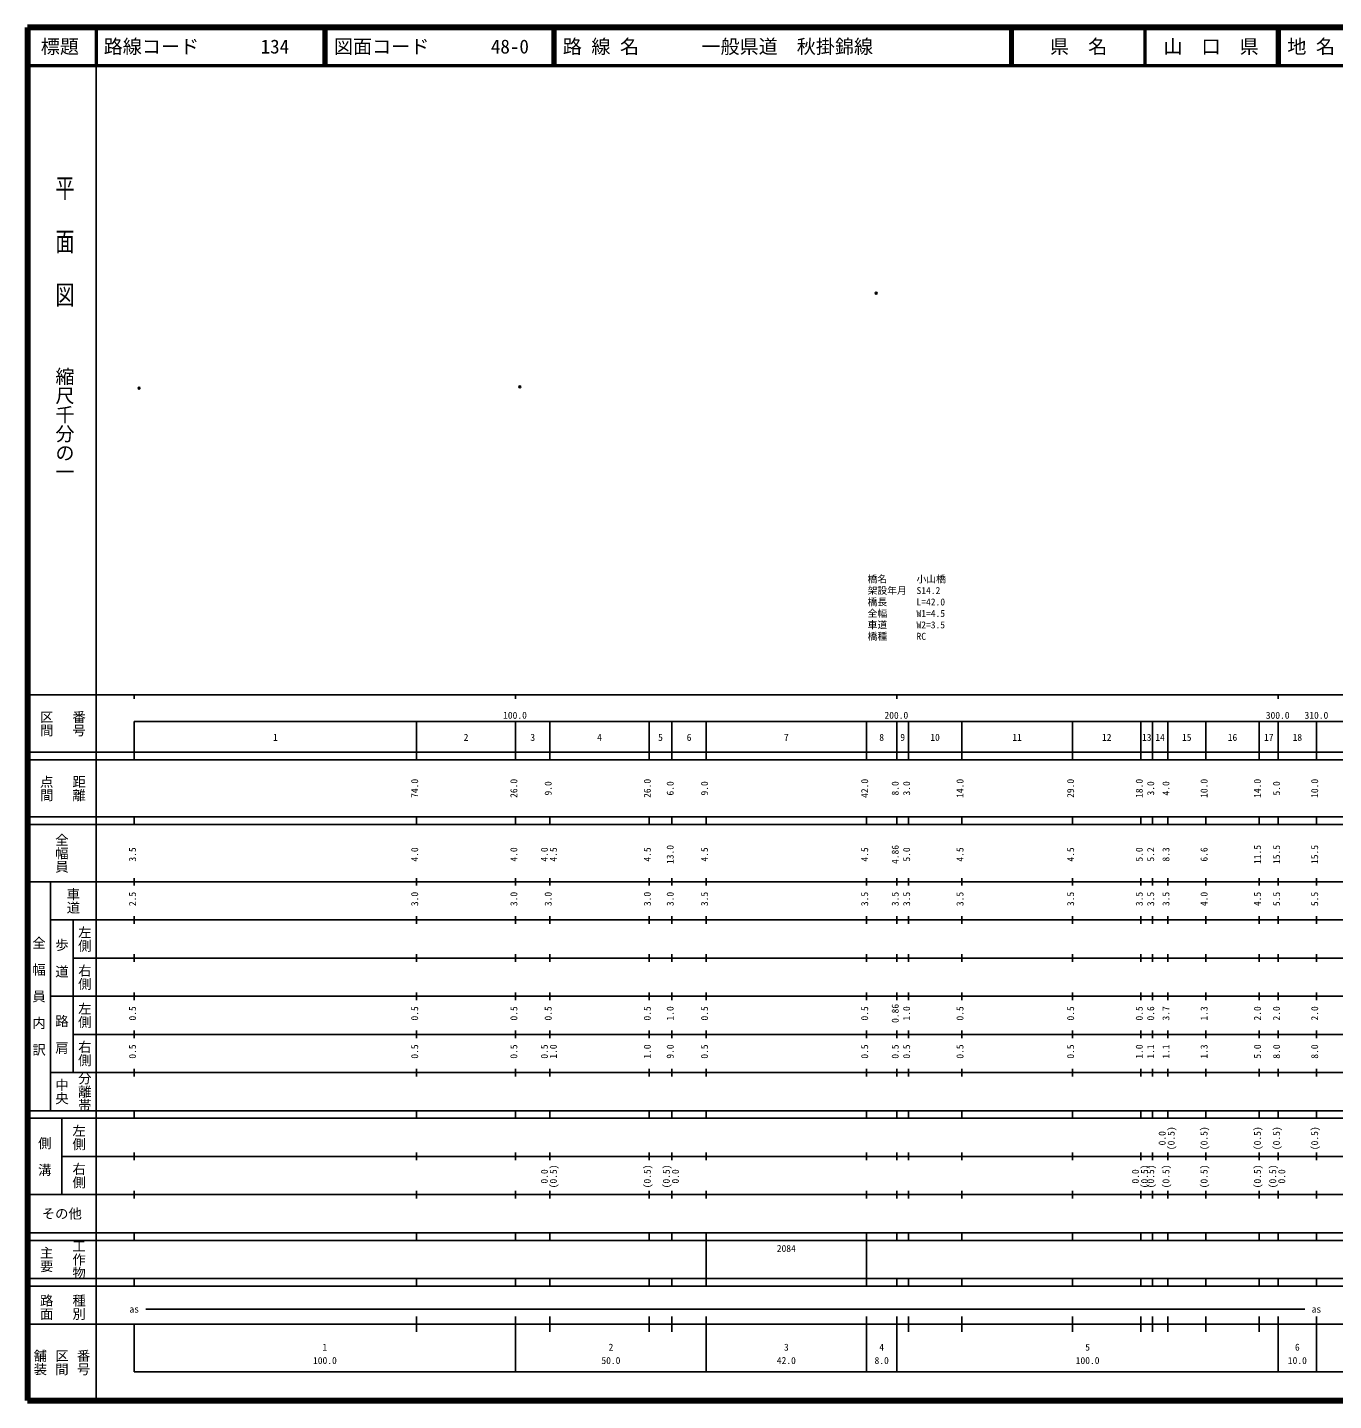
# Model space of a CAD drawing. Units: millimetres on the paper. Extents: x 40 to 680, y 20 to 380.
# Drawn here: x 40 to 382.5, y 20 to 380 of the extents above; entities that cross this region are included whole.
import ezdxf
from ezdxf.enums import TextEntityAlignment as Align

# ---------------------------------------------------------------- set-up
doc = ezdxf.new("R2010")
doc.units = ezdxf.units.MM
doc.header["$PDMODE"] = 32
doc.header["$PDSIZE"] = 0.5
for name, color, linetype in [('M-OTRS', 6, 'Continuous'), ('M-STR-HTXT', 7, 'Continuous'), ('M-TTL-TXT', 7, 'Continuous')]:
    doc.layers.add(name, color=color, linetype=linetype)
for name, color, linetype, lineweight in [('M-TTL', 2, 'Continuous', 140), ('M-TTL-BAND', 7, 'Continuous', 25), ('M-TTL-LINE', 7, 'Continuous', 50)]:
    doc.layers.add(name, color=color, linetype=linetype, lineweight=lineweight)
doc.styles.add('@ＭＳ ゴシック', font='')
doc.styles.add('ＭＳ ゴシック', font='')
doc.styles.get('@ＭＳ ゴシック').set_extended_font_data('@MS Gothic')
doc.styles.get('ＭＳ ゴシック').set_extended_font_data('MS Gothic')

msp = doc.modelspace()

# ---------------------------------------------------------------- linework, layer by layer
at = {"layer": 'M-OTRS'}
for p in [(262.561, 310.312), (69.255, 285.41), (169.109, 285.797)]:
    msp.add_point(p, dxfattribs=at)
at = {"layer": 'M-TTL'}
for p, q in [((40, 380), (40, 20)), ((680, 380), (40, 380)), ((40, 20), (680, 20))]:
    msp.add_line(p, q, dxfattribs=at)
at = {"layer": 'M-TTL-BAND'}
for p, q in [((58, 370), (58, 20)), ((40, 205), (579, 205)), ((68, 205), (68, 204)), ((168, 205), (168, 204)), ((268, 205), (268, 204)), ((368, 205), (368, 204)), ((68, 198), (579, 198)), ((68, 198), (68, 188)), ((142, 188), (142, 198)), ((168, 188), (168, 198)), ((177, 188), (177, 198)), ((203, 188), (203, 198)), ((209, 188), (209, 198)), ((218, 188), (218, 198)), ((260, 188), (260, 198)), ((268, 188), (268, 198)), ((271, 188), (271, 198)), ((285, 188), (285, 198)), ((314, 188), (314, 198)), ((332, 188), (332, 198)), ((335, 188), (335, 198)), ((339, 188), (339, 198)), ((349, 188), (349, 198)), ((363, 188), (363, 198)), ((368, 188), (368, 198)), ((378, 188), (378, 198)), ((40, 190), (579, 190)), ((40, 188), (579, 188)), ((40, 173), (579, 173)), ((68, 171), (68, 173)), ((142, 171), (142, 173)), ((168, 171), (168, 173)), ((177, 171), (177, 173)), ((203, 171), (203, 173)), ((209, 171), (209, 173)), ((218, 171), (218, 173)), ((260, 171), (260, 173)), ((268, 171), (268, 173)), ((271, 171), (271, 173)), ((285, 171), (285, 173)), ((314, 171), (314, 173)), ((332, 171), (332, 173)), ((335, 171), (335, 173)), ((339, 171), (339, 173)), ((349, 171), (349, 173)), ((363, 171), (363, 173)), ((368, 171), (368, 173)), ((378, 171), (378, 173)), ((40, 171), (579, 171)), ((40, 156), (579, 156)), ((46, 96), (46, 156)), ((68, 155), (68, 157)), ((142, 155), (142, 157)), ((168, 155), (168, 157)), ((177, 155), (177, 157)), ((203, 155), (203, 157)), ((209, 155), (209, 157)), ((218, 155), (218, 157)), ((260, 155), (260, 157)), ((268, 155), (268, 157)), ((271, 155), (271, 157)), ((285, 155), (285, 157)), ((314, 155), (314, 157)), ((332, 155), (332, 157)), ((335, 155), (335, 157)), ((339, 155), (339, 157)), ((349, 155), (349, 157)), ((363, 155), (363, 157)), ((368, 155), (368, 157)), ((378, 155), (378, 157)), ((46, 146), (579, 146)), ((52, 146), (52, 106)), ((68, 145), (68, 147)), ((142, 145), (142, 147)), ((168, 145), (168, 147)), ((177, 145), (177, 147)), ((203, 145), (203, 147)), ((209, 145), (209, 147)), ((218, 145), (218, 147)), ((260, 145), (260, 147)), ((268, 145), (268, 147)), ((271, 145), (271, 147)), ((285, 145), (285, 147)), ((314, 145), (314, 147)), ((332, 145), (332, 147)), ((335, 145), (335, 147)), ((339, 145), (339, 147)), ((349, 145), (349, 147)), ((363, 145), (363, 147)), ((368, 145), (368, 147)), ((378, 145), (378, 147)), ((68, 135), (68, 137)), ((142, 135), (142, 137)), ((168, 135), (168, 137)), ((177, 135), (177, 137)), ((203, 135), (203, 137)), ((209, 135), (209, 137)), ((218, 135), (218, 137)), ((260, 135), (260, 137)), ((268, 135), (268, 137)), ((271, 135), (271, 137)), ((285, 135), (285, 137)), ((314, 135), (314, 137)), ((332, 135), (332, 137)), ((335, 135), (335, 137)), ((339, 135), (339, 137)), ((349, 135), (349, 137)), ((363, 135), (363, 137)), ((368, 135), (368, 137)), ((378, 135), (378, 137)), ((52, 136), (579, 136)), ((46, 126), (579, 126)), ((68, 125), (68, 127)), ((142, 125), (142, 127)), ((168, 125), (168, 127)), ((177, 125), (177, 127)), ((203, 125), (203, 127)), ((209, 125), (209, 127)), ((218, 125), (218, 127)), ((260, 125), (260, 127)), ((268, 125), (268, 127)), ((271, 125), (271, 127)), ((285, 125), (285, 127)), ((314, 125), (314, 127)), ((332, 125), (332, 127)), ((335, 125), (335, 127)), ((339, 125), (339, 127)), ((349, 125), (349, 127)), ((363, 125), (363, 127)), ((368, 125), (368, 127)), ((378, 125), (378, 127)), ((52, 116), (579, 116)), ((68, 115), (68, 117)), ((142, 115), (142, 117)), ((168, 115), (168, 117)), ((177, 115), (177, 117)), ((203, 115), (203, 117)), ((209, 115), (209, 117)), ((218, 115), (218, 117)), ((260, 115), (260, 117)), ((268, 115), (268, 117)), ((271, 115), (271, 117)), ((285, 115), (285, 117)), ((314, 115), (314, 117)), ((332, 115), (332, 117)), ((335, 115), (335, 117)), ((339, 115), (339, 117)), ((349, 115), (349, 117)), ((363, 115), (363, 117)), ((368, 115), (368, 117)), ((378, 115), (378, 117)), ((46, 106), (579, 106)), ((68, 105), (68, 107)), ((142, 105), (142, 107)), ((168, 105), (168, 107)), ((177, 105), (177, 107)), ((203, 105), (203, 107)), ((209, 105), (209, 107)), ((218, 105), (218, 107)), ((260, 105), (260, 107)), ((268, 105), (268, 107)), ((271, 105), (271, 107)), ((285, 105), (285, 107)), ((314, 105), (314, 107)), ((332, 105), (332, 107)), ((335, 105), (335, 107)), ((339, 105), (339, 107)), ((349, 105), (349, 107)), ((363, 105), (363, 107)), ((368, 105), (368, 107)), ((378, 105), (378, 107)), ((40, 96), (579, 96)), ((40, 94), (579, 94)), ((49, 94), (49, 74)), ((68, 94), (68, 96)), ((142, 94), (142, 96)), ((168, 94), (168, 96)), ((177, 94), (177, 96)), ((203, 94), (203, 96)), ((209, 94), (209, 96)), ((218, 94), (218, 96)), ((260, 94), (260, 96)), ((268, 94), (268, 96)), ((271, 94), (271, 96)), ((285, 94), (285, 96)), ((314, 94), (314, 96)), ((332, 94), (332, 96)), ((335, 94), (335, 96)), ((339, 94), (339, 96)), ((349, 94), (349, 96)), ((363, 94), (363, 96)), ((368, 94), (368, 96)), ((378, 94), (378, 96)), ((49, 84), (579, 84)), ((68, 83), (68, 85)), ((142, 83), (142, 85)), ((168, 83), (168, 85)), ((177, 83), (177, 85)), ((203, 83), (203, 85)), ((209, 83), (209, 85)), ((218, 83), (218, 85)), ((260, 83), (260, 85)), ((268, 83), (268, 85)), ((271, 83), (271, 85)), ((285, 83), (285, 85)), ((314, 83), (314, 85)), ((332, 83), (332, 85)), ((335, 83), (335, 85)), ((339, 83), (339, 85)), ((349, 83), (349, 85)), ((363, 83), (363, 85)), ((368, 83), (368, 85)), ((378, 83), (378, 85)), ((40, 74), (579, 74)), ((68, 73), (68, 75)), ((142, 73), (142, 75)), ((168, 73), (168, 75)), ((177, 73), (177, 75)), ((203, 73), (203, 75)), ((209, 73), (209, 75)), ((218, 73), (218, 75)), ((260, 73), (260, 75)), ((268, 73), (268, 75)), ((271, 73), (271, 75)), ((285, 73), (285, 75)), ((314, 73), (314, 75)), ((332, 73), (332, 75)), ((335, 73), (335, 75)), ((339, 73), (339, 75)), ((349, 73), (349, 75)), ((363, 73), (363, 75)), ((368, 73), (368, 75)), ((378, 73), (378, 75)), ((40, 64), (579, 64)), ((40, 62), (579, 62)), ((68, 62), (68, 64)), ((142, 62), (142, 64)), ((168, 62), (168, 64)), ((177, 62), (177, 64)), ((203, 62), (203, 64)), ((209, 62), (209, 64)), ((218, 62), (218, 64)), ((218, 52), (218, 62)), ((260, 62), (260, 64)), ((260, 52), (260, 62)), ((268, 62), (268, 64)), ((271, 62), (271, 64)), ((285, 62), (285, 64)), ((314, 62), (314, 64)), ((332, 62), (332, 64)), ((335, 62), (335, 64)), ((339, 62), (339, 64)), ((349, 62), (349, 64)), ((363, 62), (363, 64)), ((368, 62), (368, 64)), ((378, 62), (378, 64)), ((40, 52), (579, 52)), ((68, 50), (68, 52)), ((142, 50), (142, 52)), ((168, 50), (168, 52)), ((177, 50), (177, 52)), ((203, 50), (203, 52)), ((209, 50), (209, 52)), ((218, 50), (218, 52)), ((260, 50), (260, 52)), ((268, 50), (268, 52)), ((271, 50), (271, 52)), ((285, 50), (285, 52)), ((314, 50), (314, 52)), ((332, 50), (332, 52)), ((335, 50), (335, 52)), ((339, 50), (339, 52)), ((349, 50), (349, 52)), ((363, 50), (363, 52)), ((368, 50), (368, 52)), ((378, 50), (378, 52)), ((40, 50), (579, 50)), ((71, 44), (375, 44)), ((40, 40), (579, 40)), ((68, 40), (68, 27.5)), ((142, 38), (142, 42)), ((168, 27.5), (168, 42)), ((177, 38), (177, 42)), ((203, 38), (203, 42)), ((209, 38), (209, 42)), ((218, 27.5), (218, 42)), ((260, 27.5), (260, 42)), ((268, 27.5), (268, 42)), ((271, 38), (271, 42)), ((285, 38), (285, 42)), ((314, 38), (314, 42)), ((332, 38), (332, 42)), ((335, 38), (335, 42)), ((339, 38), (339, 42)), ((349, 38), (349, 42)), ((363, 38), (363, 42)), ((368, 27.5), (368, 42)), ((378, 27.5), (378, 42)), ((68, 27.5), (579, 27.5))]:
    msp.add_line(p, q, dxfattribs=at)
at = {"layer": 'M-TTL-LINE'}
for p, q in [((58, 380), (58, 370)), ((117.75, 380), (117.75, 370)), ((118.25, 380), (118.25, 370)), ((177.75, 380), (177.75, 370)), ((178.25, 380), (178.25, 370)), ((297.75, 380), (297.75, 370)), ((298.25, 380), (298.25, 370)), ((333, 380), (333, 370)), ((367.75, 380), (367.75, 370)), ((368.25, 380), (368.25, 370)), ((40, 370), (680, 370))]:
    msp.add_line(p, q, dxfattribs=at)

# ---------------------------------------------------------------- texts
at = {"layer": 'M-STR-HTXT', "style": 'ＭＳ ゴシック'}
for s, p in [('橋名\u3000\u3000\u3000小山橋', (260.31, 233.905)), ('橋長\u3000\u3000\u3000L=42.0', (260.31, 227.905)), ('架設年月\u3000S14.2', (260.31, 230.905)), ('全幅\u3000\u3000\u3000W1=4.5', (260.31, 224.905)), ('車道\u3000\u3000\u3000W2=3.5', (260.31, 221.905)), ('橋種\u3000\u3000\u3000RC', (260.31, 218.905))]:
    msp.add_text(s, height=1.833, dxfattribs=at).set_placement(p, align=Align.BOTTOM_LEFT)
at = {"layer": 'M-TTL-BAND', "style": '@ＭＳ ゴシック', "width": 1.4}
msp.add_text('平  面  図', height=3.666, rotation=270, dxfattribs=at).set_placement((49.777, 306.475), align=Align.MIDDLE_RIGHT)
at = {"layer": 'M-TTL-BAND', "style": '@ＭＳ ゴシック'}
msp.add_text('縮尺千分の一', height=3.666, rotation=270, dxfattribs=at).set_placement((49.777, 261.03), align=Align.MIDDLE_RIGHT)
for s, p in [('区間', (45, 197.5)), ('番号', (53.5, 197.5)), ('点間', (45, 180.5)), ('距離', (53.5, 180.5)), ('全幅員', (49, 163.5)), ('車道', (52, 151)), ('左側', (55, 141)), ('全\u3000幅\u3000員\u3000内\u3000訳', (43, 126)), ('歩\u3000道', (49, 136)), ('右側', (55, 131)), ('左側', (55, 121)), ('路\u3000肩', (49, 116)), ('右側', (55, 111)), ('分離帯', (55, 101)), ('中央', (49, 101)), ('左側', (53.5, 89)), ('側\u3000溝', (44.5, 84)), ('右側', (53.5, 79)), ('工作物', (53.5, 57)), ('主要', (45, 57)), ('路面', (45, 44.5)), ('種別', (53.5, 44.5)), ('舗装', (43.333, 30)), ('区間', (49, 30)), ('番号', (54.667, 30))]:
    msp.add_text(s, height=2.566, rotation=270, dxfattribs=at).set_placement(p, align=Align.MIDDLE_CENTER)
at = {"layer": 'M-TTL-BAND', "style": 'ＭＳ ゴシック'}
for s, p in [('100.0', (167.844, 198.195)), ('200.0', (267.844, 198.195)), ('300.0', (367.844, 198.195)), ('310.0', (378, 198.195)), ('1', (105, 192.405)), ('2', (155, 192.405)), ('3', (172.5, 192.405)), ('4', (190, 192.405)), ('5', (206, 192.405)), ('6', (213.5, 192.405)), ('7', (239, 192.405)), ('8', (264, 192.405)), ('9', (269.5, 192.405)), ('10', (278, 192.405)), ('11', (299.5, 192.405)), ('12', (323, 192.405)), ('13', (333.5, 192.405)), ('14', (337, 192.405)), ('15', (344, 192.405)), ('16', (356, 192.405)), ('17', (365.5, 192.405)), ('18', (373, 192.405)), ('as', (68, 42.5)), ('as', (378, 42.5)), ('1', (118, 32.523)), ('2', (193, 32.523)), ('3', (239, 32.523)), ('4', (264, 32.523)), ('5', (318, 32.523)), ('6', (373, 32.523)), ('100.0', (118, 29.033)), ('50.0', (193, 29.033)), ('42.0', (239, 29.033)), ('8.0', (264, 29.033)), ('100.0', (318, 29.033)), ('10.0', (373, 29.033))]:
    msp.add_text(s, height=1.833, dxfattribs=at).set_placement(p, align=Align.BOTTOM_CENTER)
for s, p in [('74.0', (143, 180.5)), ('26.0', (169, 180.5)), ('9.0', (178, 180.5)), ('26.0', (204, 180.5)), ('6.0', (210, 180.5)), ('9.0', (219, 180.5)), ('42.0', (261, 180.5)), ('8.0', (269, 180.5)), ('3.0', (272, 180.5)), ('14.0', (286, 180.5)), ('29.0', (315, 180.5)), ('18.0', (333, 180.5)), ('3.0', (336, 180.5)), ('4.0', (340, 180.5)), ('10.0', (350, 180.5)), ('14.0', (364, 180.5)), ('5.0', (369, 180.5)), ('10.0', (379, 180.5)), ('3.5', (69, 163.174)), ('4.0', (143, 163.174)), ('4.0', (169, 163.174)), ('4.0', (177, 163.174)), ('4.5', (179.37, 163.174)), ('4.5', (204, 163.174)), ('13.0', (210, 163.174)), ('4.5', (219, 163.174)), ('4.5', (261, 163.174)), ('4.86', (269, 163.174)), ('5.0', (272, 163.174)), ('4.5', (286, 163.174)), ('4.5', (315, 163.174)), ('5.0', (333, 163.174)), ('5.2', (336, 163.174)), ('8.3', (340, 163.174)), ('6.6', (350, 163.174)), ('11.5', (364, 163.174)), ('15.5', (369, 163.174)), ('15.5', (379, 163.174)), ('2.5', (69, 151.5)), ('3.0', (143, 151.5)), ('3.0', (169, 151.5)), ('3.0', (178, 151.5)), ('3.0', (204, 151.5)), ('3.0', (210, 151.5)), ('3.5', (219, 151.5)), ('3.5', (261, 151.5)), ('3.5', (269, 151.5)), ('3.5', (272, 151.5)), ('3.5', (286, 151.5)), ('3.5', (315, 151.5)), ('3.5', (333, 151.5)), ('3.5', (336, 151.5)), ('3.5', (340, 151.5)), ('4.0', (350, 151.5)), ('4.5', (364, 151.5)), ('5.5', (369, 151.5)), ('5.5', (379, 151.5)), ('0.5', (69, 121.5)), ('0.5', (143, 121.5)), ('0.5', (169, 121.5)), ('0.5', (178, 121.5)), ('0.5', (204, 121.5)), ('1.0', (210, 121.5)), ('0.5', (219, 121.5)), ('0.5', (261, 121.5)), ('0.86', (269, 121.5)), ('1.0', (272, 121.5)), ('0.5', (286, 121.5)), ('0.5', (315, 121.5)), ('0.5', (333, 121.5)), ('0.6', (336, 121.5)), ('3.7', (340, 121.5)), ('1.3', (350, 121.5)), ('2.0', (364, 121.5)), ('2.0', (369, 121.5)), ('2.0', (379, 121.5)), ('0.5', (69, 111.5)), ('0.5', (143, 111.5)), ('0.5', (169, 111.5)), ('0.5', (177, 111.5)), ('1.0', (179.37, 111.5)), ('1.0', (204, 111.5)), ('9.0', (210, 111.5)), ('0.5', (219, 111.5)), ('0.5', (261, 111.5)), ('0.5', (269, 111.5)), ('0.5', (272, 111.5)), ('0.5', (286, 111.5)), ('0.5', (315, 111.5)), ('1.0', (333, 111.5)), ('1.1', (336, 111.5)), ('1.1', (340, 111.5)), ('1.3', (350, 111.5)), ('5.0', (364, 111.5)), ('8.0', (369, 111.5)), ('8.0', (379, 111.5)), ('0.0', (339, 88.764)), ('(0.5)', (341.37, 88.764)), ('(0.5)', (350, 88.764)), ('(0.5)', (364, 88.764)), ('(0.5)', (369, 88.764)), ('(0.5)', (379, 88.764)), ('0.0', (177, 78.764)), ('(0.5)', (179.37, 78.764)), ('(0.5)', (204, 78.764)), ('(0.5)', (209, 78.764)), ('0.0', (211.37, 78.764)), ('0.0', (332, 78.764)), ('(0.5)', (334.37, 78.764)), ('(0.5)', (336, 78.764)), ('(0.5)', (340, 78.764)), ('(0.5)', (350, 78.764)), ('(0.5)', (364, 78.764)), ('(0.5)', (368, 78.764)), ('0.0', (370.37, 78.764))]:
    msp.add_text(s, height=1.833, rotation=90, dxfattribs=at).set_placement(p, align=Align.BOTTOM_CENTER)
msp.add_text('その他', height=2.566, dxfattribs=at).set_placement((49, 69), align=Align.MIDDLE_CENTER)
msp.add_text('2084', height=1.833, dxfattribs=at).set_placement((236.5, 58.405), align=Align.BOTTOM_LEFT)
at = {"layer": 'M-TTL-TXT', "style": 'ＭＳ ゴシック'}
for s, p in [('標題', (48.5, 375)), ('県\u3000名', (315.625, 375)), ('山\u3000口\u3000県', (350.375, 375))]:
    msp.add_text(s, height=3.666, dxfattribs=at).set_placement(p, align=Align.MIDDLE_CENTER)
for s, p in [('路線コード', (60, 375)), ('134', (101.142, 375)), ('図面コード', (120.38, 375)), ('48-0', (161.521, 375)), ('路 線 名', (180.38, 375)), ('一般県道\u3000秋掛錦線', (216.734, 375)), ('地 名', (370.38, 375))]:
    msp.add_text(s, height=3.666, dxfattribs=at).set_placement(p, align=Align.MIDDLE_LEFT)

doc.saveas('drawing.dxf')
